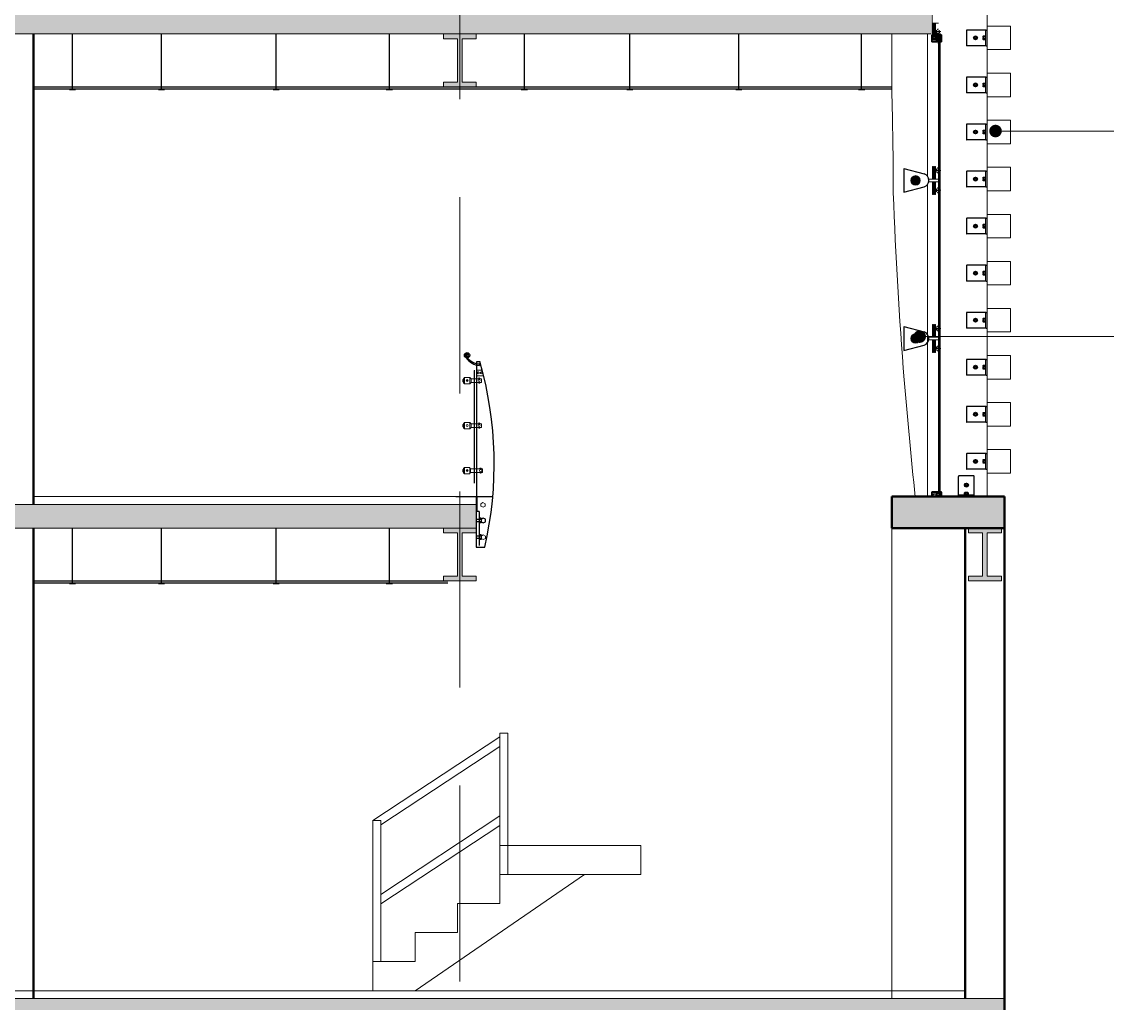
# Model space of a CAD drawing. Header units: millimetres. Extents: x 1135 to 1350, y 205 to 283.
# Drawn here: x 1208.2 to 1215.12, y 247.67 to 253.93 of the extents above; entities that cross this region are included whole.
import ezdxf

# ---------------------------------------------------------------- set-up
doc = ezdxf.new("R2010")
doc.units = ezdxf.units.MM
doc.header["$LTSCALE"] = 10
doc.linetypes.add('DASHED2', pattern=[0.375, 0.25, -0.125])
doc.layers.get('0').update_dxf_attribs({"color": 90})
for name, color, linetype in [('1', 130, 'Continuous'), ('ACCESORIO', 90, 'Continuous'), ('CIEL', 8, 'Continuous'), ('DATA', 9, 'Continuous'), ('ESCALERA', 90, 'Continuous'), ('FONDO', 8, 'Continuous'), ('TEX1', 90, 'Continuous'), ('VIDRO', 140, 'Continuous')]:
    doc.layers.add(name, color=color, linetype=linetype)
for name, color, linetype, lineweight in [('A-perf', 180, 'Continuous', 9), ('cinza 03', 252, 'Continuous', 13), ('COTA', 90, 'Continuous', 9), ('HACHT', 90, 'Continuous', 9), ('linha estutura', 252, 'Continuous', 13), ('PAREDES 2', 50, 'Continuous', 50), ('pn 02', 16, 'Continuous', 20), ('PN-01', 90, 'Continuous', 13), ('TEXTOS', 90, 'Continuous', 9)]:
    doc.layers.add(name, color=color, linetype=linetype, lineweight=lineweight)

# ---------------------------------------------------------------- blocks, each defined once
blk = doc.blocks.new('A$C43351A97')
at = {"layer": 'DATA'}
for p, q in [((0, 0.99), (0, 3.49)), ((0, 3.49), (0.53, 3.49)), ((3.53, 0.99), (0, 0.99)), ((0.07, 3.4), (0.06, 3.37)), ((0.06, 3.37), (0.06, 3.05)), ((0.06, 3.05), (0.07, 3.02)), ((0.09, 3.42), (0.07, 3.4)), ((0.07, 3.31), (0.07, 3.13)), ((0.07, 3.02), (0.09, 3)), ((0.11, 2.92), (0.08, 2.9)), ((0.08, 2.9), (0.08, 2.87)), ((0.08, 2.87), (0.08, 1.13)), ((0.08, 1.13), (0.08, 1.1)), ((0.08, 1.1), (0.11, 1.08)), ((0.13, 3.43), (0.09, 3.42)), ((0.09, 3), (0.13, 2.99)), ((0.14, 2.93), (0.11, 2.92)), ((0.11, 1.08), (0.14, 1.07)), ((0.48, 3.43), (0.13, 3.43)), ((0.46, 3.42), (0.13, 3.36)), ((0.13, 3.08), (0.46, 3.02)), ((0.13, 2.99), (0.48, 2.99)), ((0.53, 2.93), (0.14, 2.93)), ((0.14, 1.07), (2.94, 1.07)), ((0.18, 3.27), (0.3, 3.34)), ((0.3, 3.09), (0.18, 3.16)), ((0.29, 3.32), (0.19, 3.26)), ((0.19, 3.18), (0.29, 3.11)), ((0.26, 2.75), (0.26, 2.19)), ((0.61, 2.75), (0.26, 2.75)), ((0.26, 2.19), (2.73, 2.19)), ((0.32, 3.27), (0.32, 3.3)), ((0.61, 3.27), (0.32, 3.27)), ((0.32, 3.17), (0.61, 3.17)), ((0.32, 3.13), (0.32, 3.17)), ((0.34, 3.32), (0.34, 3.28)), ((0.34, 3.28), (0.43, 3.28)), ((0.34, 3.15), (0.34, 3.11)), ((0.43, 3.15), (0.34, 3.15)), ((0.39, 2.38), (0.39, 2.56)), ((0.43, 3.28), (0.46, 3.42)), ((0.46, 3.02), (0.43, 3.15)), ((0.45, 2.63), (0.86, 2.63)), ((2.73, 2.31), (0.45, 2.31)), ((0.48, 3.41), (0.48, 3.43)), ((0.48, 3.39), (0.48, 3.41)), ((0.49, 3.38), (0.48, 3.39)), ((0.48, 3.03), (0.49, 3.04)), ((0.48, 3.02), (0.48, 3.03)), ((0.48, 2.99), (0.48, 3.02)), ((0.51, 3.38), (0.49, 3.38)), ((0.49, 3.04), (0.51, 3.04)), ((0.52, 3.38), (0.51, 3.38)), ((0.51, 3.04), (0.52, 3.04)), ((0.53, 3.39), (0.52, 3.38)), ((0.52, 3.04), (0.53, 3.03)), ((0.53, 3.49), (0.53, 3.41)), ((0.53, 3.41), (0.53, 3.39)), ((0.53, 3.03), (0.53, 3.02)), ((0.53, 3.02), (0.53, 2.93)), ((0.61, 3.5), (0.61, 3.27)), ((0.86, 3.5), (0.61, 3.5)), ((0.61, 3.17), (0.61, 2.75)), ((0.73, 3.38), (0.86, 3.38)), ((0.73, 2.75), (0.73, 3.38)), ((0.86, 2.75), (0.73, 2.75)), ((0.86, 3.38), (0.86, 3.5)), ((0.86, 2.63), (0.86, 2.75)), ((4.83, 4), (2.1, 3.5)), ((2.1, 4), (4.83, 3.5)), ((2.1, 4), (2.1, 3.5)), ((4.83, 4), (2.1, 4)), ((2.1, 3.5), (4.83, 3.5)), ((2.73, 2.41), (2.73, 2.31)), ((2.73, 2.19), (2.73, 2.09)), ((2.95, 2.47), (2.79, 2.47)), ((2.79, 2.03), (2.95, 2.03)), ((2.88, 2.32), (2.92, 2.31)), ((2.95, 2.39), (2.89, 2.39)), ((2.89, 2.18), (2.93, 2.19)), ((2.9, 2.39), (2.95, 2.41)), ((5.59, 2.31), (2.9, 2.31)), ((2.9, 2.19), (3.54, 2.19)), ((2.96, 2.12), (2.9, 2.12)), ((2.95, 2.09), (2.9, 2.11)), ((2.92, 2.31), (3.03, 2.31)), ((2.93, 2.19), (3.02, 2.19)), ((2.94, 1.07), (2.97, 1.08)), ((2.97, 1.08), (2.99, 1.1)), ((2.98, 3.5), (2.98, 2.42)), ((5.21, 3.5), (2.98, 3.5)), ((2.99, 1.97), (2.99, 2.08)), ((2.99, 1.1), (3, 1.13)), ((3, 1.43), (3.02, 1.49)), ((3, 1.13), (3, 1.43)), ((3.02, 1.49), (3.06, 1.54)), ((3.05, 2.16), (3.05, 1.97)), ((3.05, 1.97), (3.74, 1.97)), ((3.06, 3.42), (5.17, 3.42)), ((3.06, 2.35), (3.06, 3.42)), ((3.06, 1.54), (3.13, 1.56)), ((3.07, 1.46), (3.06, 1.43)), ((3.06, 1.43), (3.06, 1.12)), ((3.06, 1.12), (3.07, 1.09)), ((3.09, 1.48), (3.07, 1.46)), ((3.07, 1.09), (3.09, 1.06)), ((3.08, 1.38), (3.08, 1.19)), ((3.62, 1.87), (3.09, 1.87)), ((3.13, 1.49), (3.09, 1.48)), ((3.09, 1.06), (3.13, 1.05)), ((3.13, 1.56), (3.53, 1.56)), ((3.48, 1.49), (3.13, 1.49)), ((3.13, 1.05), (3.48, 1.05)), ((3.47, 1.48), (3.14, 1.43)), ((3.14, 1.14), (3.47, 1.09)), ((3.19, 1.34), (3.3, 1.41)), ((3.3, 1.15), (3.19, 1.23)), ((3.2, 1.32), (3.3, 1.39)), ((3.3, 1.18), (3.2, 1.24)), ((3.33, 1.37), (3.33, 1.33)), ((3.33, 1.33), (3.74, 1.33)), ((3.33, 1.23), (3.33, 1.2)), ((3.71, 1.23), (3.33, 1.23)), ((3.34, 1.39), (3.34, 1.35)), ((3.34, 1.35), (3.43, 1.35)), ((3.34, 1.22), (3.34, 1.18)), ((3.43, 1.22), (3.34, 1.22)), ((3.43, 1.35), (3.47, 1.48)), ((3.47, 1.09), (3.43, 1.22)), ((3.48, 1.47), (3.48, 1.49)), ((3.48, 1.46), (3.48, 1.47)), ((3.49, 1.45), (3.48, 1.46)), ((3.48, 1.09), (3.49, 1.1)), ((3.48, 1.08), (3.48, 1.09)), ((3.48, 1.05), (3.48, 1.08)), ((3.51, 1.44), (3.49, 1.45)), ((3.49, 1.1), (3.51, 1.1)), ((3.52, 1.45), (3.51, 1.44)), ((3.51, 1.1), (3.52, 1.1)), ((3.53, 1.46), (3.52, 1.45)), ((3.52, 1.1), (3.53, 1.09)), ((3.53, 1.56), (3.53, 1.47)), ((3.53, 1.47), (3.53, 1.46)), ((3.53, 1.09), (3.53, 1.08)), ((3.53, 1.08), (3.53, 0.99)), ((3.54, 2.19), (3.54, 2.09)), ((4.17, 0.88), (3.57, 0.96)), ((3.61, 2.03), (3.7, 2.03)), ((3.62, 1.51), (3.62, 1.87)), ((3.62, 1.09), (3.67, 1.09)), ((3.62, 1.03), (3.62, 1.09)), ((3.64, 2.18), (3.68, 2.19)), ((3.65, 2.19), (5.59, 2.19)), ((3.71, 2.12), (3.65, 2.12)), ((3.7, 2.09), (3.65, 2.11)), ((3.84, 1), (3.65, 1)), ((3.67, 1.09), (3.71, 1.23)), ((3.68, 2.19), (3.77, 2.19)), ((3.71, 1.87), (3.71, 1.51)), ((3.74, 1.87), (3.71, 1.87)), ((3.71, 1.51), (3.8, 1.51)), ((3.74, 1.97), (3.74, 2.08)), ((3.74, 1.33), (3.74, 1.39)), ((3.8, 2.16), (3.8, 1.94)), ((3.87, 1.33), (3.8, 1.09)), ((3.8, 1.09), (3.87, 1.09)), ((3.96, 1.49), (3.86, 1.32)), ((3.87, 1.45), (3.87, 1.33)), ((3.87, 1.09), (3.87, 1.03)), ((3.97, 1.27), (3.97, 1.05)), ((4.17, 1.34), (4.02, 1.5)), ((4.07, 1.05), (4.07, 1.27)), ((4.17, 0), (4.17, 1.5)), ((5.36, 1.5), (4.17, 1.5)), ((4.83, 3.5), (4.83, 4)), ((5.3, 3.19), (5.03, 2.71)), ((5.03, 2.71), (5.03, 2.35)), ((5.11, 2.69), (5.37, 3.14)), ((5.11, 2.35), (5.11, 2.69)), ((5.17, 3.42), (5.3, 3.19)), ((5.17, 0), (5.17, 1.5)), ((5.17, 0.86), (5.67, 0.94)), ((5.37, 3.24), (5.21, 3.5)), ((5.36, 3.5), (5.36, 3.28)), ((5.61, 3.5), (5.36, 3.5)), ((5.36, 3.1), (5.36, 2.93)), ((5.36, 1.57), (5.36, 1.4)), ((5.36, 1.23), (5.36, 1)), ((5.36, 1), (5.61, 1)), ((5.38, 3.25), (5.41, 3.25)), ((5.41, 3.13), (5.38, 3.13)), ((5.38, 1.38), (5.41, 1.38)), ((5.41, 1.25), (5.38, 1.25)), ((5.41, 3.29), (5.5, 3.29)), ((5.41, 3.25), (5.41, 3.29)), ((5.41, 3.09), (5.41, 3.13)), ((5.41, 3.1), (5.41, 3.09)), ((5.6, 3.09), (5.41, 3.09)), ((5.41, 1.41), (5.6, 1.41)), ((5.41, 1.38), (5.41, 1.41)), ((5.41, 1.21), (5.41, 1.25)), ((5.5, 1.21), (5.41, 1.21)), ((5.46, 3), (5.65, 3)), ((5.46, 2.93), (5.46, 3)), ((5.46, 1.5), (5.46, 1.57)), ((5.65, 1.5), (5.46, 1.5)), ((5.5, 3.29), (5.63, 3.16)), ((5.63, 1.34), (5.5, 1.21)), ((5.61, 3.32), (5.61, 3.5)), ((5.64, 3.29), (5.61, 3.32)), ((5.61, 1.18), (5.64, 1.21)), ((5.61, 1), (5.61, 1.18)), ((5.66, 3.31), (5.64, 3.29)), ((5.64, 1.21), (5.66, 1.19)), ((5.65, 3.5), (6.23, 3.5)), ((5.73, 3.45), (5.65, 3.47)), ((5.65, 3), (5.65, 3)), ((5.65, 3), (5.65, 2.38)), ((5.65, 2.13), (5.65, 1.5)), ((5.65, 1.03), (5.73, 1.05)), ((6.23, 1), (5.65, 1)), ((5.72, 3.31), (5.66, 3.31)), ((5.66, 1.19), (5.72, 1.19)), ((6.2, 0.94), (5.67, 0.94)), ((5.73, 3.29), (5.73, 3.45)), ((5.73, 1.05), (5.73, 1.21)), ((5.77, 1.44), (5.77, 3.06)), ((5.77, 3.06), (5.95, 3.06)), ((5.95, 1.44), (5.77, 1.44)), ((6.19, 3.45), (5.81, 3.43)), ((5.81, 3.43), (5.81, 3.29)), ((5.81, 1.21), (5.81, 1.07)), ((5.81, 1.07), (6.19, 1.05)), ((5.92, 3.23), (5.82, 3.28)), ((5.82, 1.22), (5.92, 1.27)), ((5.95, 3.06), (5.95, 3.17)), ((5.95, 1.33), (5.95, 1.44)), ((6.17, 2.25), (6.19, 2.83)), ((6.19, 1.68), (6.17, 2.25)), ((6.19, 2.83), (6.19, 3.45)), ((6.19, 1.05), (6.19, 1.68)), ((6.23, 3.5), (6.23, 1))]:
    blk.add_line(p, q, dxfattribs=at)
blk.add_circle((5.12, 3.76), 0.243, dxfattribs=at)
for centre, radius, start, end in [((0.13, 3.3), 0.0625, 90, 168.61954), ((0.13, 3.14), 0.0625, 191.38046, 270), ((0.24, 3.22), 0.0784, 135.87573, 224.12427), ((0.22, 3.22), 0.0469, 124.43657, 235.56343), ((0.3, 3.3), 0.025, 360, 124.43657), ((0.3, 3.13), 0.025, 235.56343, 360), ((0.31, 3.32), 0.0272, 0, 124.43657), ((0.31, 3.11), 0.0272, 235.56343, 360), ((0.45, 2.56), 0.0625, 90, 180), ((0.45, 2.38), 0.0625, 180, 270), ((2.79, 2.41), 0.0625, 90, 180), ((2.79, 2.09), 0.0625, 180, 270), ((2.9, 2.35), 0.041, 90, 270), ((2.89, 2.35), 0.0312, 90, 254.96712), ((2.9, 2.15), 0.041, 90, 270), ((2.9, 2.15), 0.031, 105.99545, 270.00455), ((2.95, 2.44), 0.03, 270, 90), ((2.95, 2.42), 0.0312, 270, 0), ((2.95, 2.06), 0.03, 270, 90), ((2.96, 2.08), 0.031, 359.99877, 90.00123), ((3.09, 1.97), 0.094, 179.9974, 270.00108), ((3.02, 2.16), 0.031, 360, 90), ((3.03, 2.35), 0.0312, 270, 0), ((3.05, 2.16), 0.00000125, 180, 0), ((3.14, 1.37), 0.0625, 90, 168.61954), ((3.14, 1.2), 0.0625, 191.38046, 270), ((3.24, 1.28), 0.0784, 135.87573, 224.12427), ((3.23, 1.28), 0.0469, 124.35561, 235.64439), ((3.32, 1.39), 0.0272, 360, 124.43657), ((3.31, 1.37), 0.025, 359.99613, 124.00387), ((3.31, 1.2), 0.025, 235.73155, 359.72194), ((3.32, 1.18), 0.0272, 235.56343, 360), ((3.61, 2.09), 0.0625, 180, 270), ((3.57, 1.08), 0.039, 0.1803, 180), ((3.57, 1), 0.039, 180, 262.07308), ((3.65, 2.15), 0.041, 90, 270), ((3.65, 2.15), 0.0309, 105.33705, 270.12763), ((3.74, 1.51), 0.125, 180, 270), ((3.65, 1.03), 0.03, 180, 224.98847), ((3.65, 1.03), 0.03, 224.98847, 270.01153), ((3.7, 2.06), 0.031, 270, 90), ((3.71, 2.08), 0.031, 360, 90), ((3.74, 1.94), 0.062, 270, 360), ((3.77, 2.16), 0.031, 0, 90), ((3.8, 1.45), 0.062, 360, 90), ((3.84, 1.03), 0.03, 270, 0.00477), ((3.99, 1.47), 0.037, 43.0014, 150), ((4.02, 1.25), 0.0537, 21.45883, 158.54117), ((4.02, 1.07), 0.0537, 201.45883, 338.54117), ((5.07, 2.35), 0.04, 180, 0), ((5.38, 3.28), 0.025, 180, 270), ((5.38, 3.1), 0.025, 90, 180), ((5.41, 2.93), 0.05, 180, 0), ((5.41, 1.57), 0.05, 0, 180), ((5.38, 1.4), 0.025, 180, 270), ((5.38, 1.23), 0.025, 90, 180), ((5.29, 3.19), 0.0938, 330, 30), ((5.87, 3.71), 0.337, 118.30351, 217.999), ((5.59, 2.38), 0.0625, 270, 0), ((5.59, 2.13), 0.0625, 0, 90), ((5.6, 3.13), 0.0414, 270, 45), ((5.6, 1.37), 0.0414, 315, 90), ((5.65, 3.49), 0.015, 90, 256.26192), ((5.65, 1.02), 0.015, 103.73808, 270), ((5.77, 3.3), 0.05, 166.11346, 339.89449), ((5.77, 1.2), 0.05, 20.10551, 193.88654), ((5.77, 3.29), 0.04, 180, 0), ((5.77, 1.21), 0.04, 0, 180), ((5.89, 3.17), 0.0625, 360, 60), ((5.89, 1.33), 0.0625, 300, 360)]:
    blk.add_arc(centre, radius, start, end, dxfattribs=at)
blk = doc.blocks.new('CAB-BUL')
for p, q in [((-6.4, 11), (6.2, 11)), ((-4.5, 1.5), (-3.7, 2)), ((-4, 2), (-4, 9)), ((4.5, 1.5), (3.7, 2)), ((4, 2), (4, 9))]:
    blk.add_line(p, q)
blk.add_lwpolyline([(-9, 1.5), (9, 1.5), (9, 0), (-9, 0)], close=True)
blk.add_lwpolyline([(8.5, 9, 0.888889), (4, 9, 0.50025), (-4, 9, 0.88987), (-8.5, 9), (-8.5, 2), (8.5, 2)], format="xyb", close=True)
blk = doc.blocks.new('sup2')
at = {"layer": 'ACCESORIO'}
for p, q in [((1214.1744, 251.2979), (1214.1744, 251.4203)), ((1214.2714, 251.4233), (1214.1774, 251.4233)), ((1214.2744, 251.2979), (1214.2744, 251.4203)), ((1214.2744, 251.3009), (1214.1744, 251.3009)), ((1214.1744, 251.2979), (1214.1744, 251.2907)), ((1214.2744, 251.2979), (1214.2744, 251.2907))]:
    blk.add_line(p, q, dxfattribs=at)
blk.add_lwpolyline([(1214.2371, 251.365), (1214.2334, 251.356), (1214.2244, 251.3523), (1214.2154, 251.356), (1214.2117, 251.365), (1214.2154, 251.374), (1214.2244, 251.3777), (1214.2334, 251.374)], close=True, dxfattribs=at)
for radius in [0.011, 0.00648]:
    blk.add_circle((1214.2244, 251.365), radius, dxfattribs=at)
for centre, radius, start, end in [((1214.1774, 251.4203), 0.003, 90, 180), ((1214.2714, 251.4203), 0.003, 0, 90), ((1214.2244, 251.365), 0.00548, 90, 0), ((1214.1774, 251.2979), 0.003, 90, 180), ((1214.2714, 251.2979), 0.003, 360, 90)]:
    blk.add_arc(centre, radius, start, end, dxfattribs=at)
at = {"layer": 'ACCESORIO', "xscale": -0.001440000000002328, "yscale": 0.001440000000002328, "zscale": 0.00144}
blk.add_blockref('CAB-BUL', (1214.2245, 251.3009), dxfattribs=at)

msp = doc.modelspace()

# ---------------------------------------------------------------- hatches: boundary and pattern name
at = {"layer": '1'}
h = msp.add_hatch(dxfattribs=at)
h.set_pattern_fill('LINE', color=256, scale=0.022502, angle=45, style=0)
h.set_pattern_definition([(135, (1404.7286333, 285.5692487), (0.001988936716, 0.001988936716), [])])
h.paths.add_polyline_path([(1213.8723, 252.9167, -0.528848), (1213.9106, 252.9427), (1213.9266, 252.9262, -1.19142)])
h = msp.add_hatch(dxfattribs=at)
h.set_pattern_fill('LINE', color=256, scale=0.022502, angle=45, style=0)
h.set_pattern_definition([(135, (1404.7286333, 284.5609154), (0.001988936716, 0.001988936716), [])])
h.paths.add_polyline_path([(1213.8723, 251.9083, -0.528848), (1213.9106, 251.9344), (1213.9266, 251.9179, -1.19142)])
at = {"layer": 'cinza 03'}
h = msp.add_hatch(dxfattribs=at)
h.set_pattern_fill('LINE', color=256, scale=0.014873, angle=90, style=0)
h.set_pattern_definition([(90, (4475.6181067, -1180.0279192), (-0.0018591344764, 1e-19), [])])
h.paths.add_polyline_path([(1211.0828, 251.6398), (1211.0895, 251.6398), (1211.0895, 251.7049), (1211.0828, 251.7049)])
h.paths.add_polyline_path([(1211.0828, 251.0661), (1211.0895, 251.0661), (1211.0895, 251.6398), (1211.0828, 251.6398)])
h.paths.add_polyline_path([(1211.0828, 250.9865), (1211.0895, 250.9865), (1211.0895, 251.0661), (1211.0828, 251.0661)])
h = msp.add_hatch(color=256, dxfattribs=at)
edge = h.paths.add_edge_path()
edge.add_arc((1211.0402, 251.6398), 0.00205, 0, 360)
at = {"layer": 'ESCALERA', "ltscale": 0.1}
h = msp.add_hatch(color=256, dxfattribs=at)
h.paths.add_polyline_path([(1211.0402, 251.8186, 0.429246), (1211.0222, 251.8014, 0.019142), (1211.0222, 251.8001), (1211.0402, 251.8001)])
h.paths.add_polyline_path([(1211.0402, 251.8186), (1211.0402, 251.8001), (1211.0565, 251.8001, 0.019142), (1211.0565, 251.8014, 0.399339)])
h.paths.add_polyline_path([(1211.0402, 251.8001), (1211.0222, 251.8001, 0.406762), (1211.0402, 251.7843)])
h.paths.add_polyline_path([(1211.0565, 251.8014, 0.060174), (1211.056, 251.8055), (1211.0402, 251.7979), (1211.0402, 251.7843, 0.399339)])
at = {"layer": 'HACHT'}
h = msp.add_hatch(color=256, dxfattribs=at)
h.paths.add_polyline_path([(1186.9934, 250.85), (1180.9934, 250.85), (1180.9934, 250.7), (1181.0984, 250.7), (1186.9934, 250.7)])
h.paths.add_polyline_path([(1180.9934, 250.85), (1178.2484, 250.85), (1178.2484, 250.7), (1180.9934, 250.7)])
h.paths.add_polyline_path([(1192.9934, 250.85), (1186.9934, 250.85), (1186.9934, 250.7), (1187.0984, 250.7), (1192.9934, 250.7)])
h.paths.add_polyline_path([(1198.9934, 250.85), (1192.9934, 250.85), (1192.9934, 250.7), (1193.0984, 250.7), (1198.9934, 250.7)])
h.paths.add_polyline_path([(1204.9934, 250.85), (1198.9934, 250.85), (1198.9934, 250.7), (1199.0984, 250.7), (1204.9934, 250.7)])
h.paths.add_polyline_path([(1210.9934, 250.85), (1204.9934, 250.85), (1204.9934, 250.7), (1205.0984, 250.7), (1210.9934, 250.7)])
h.paths.add_polyline_path([(1178.2484, 254), (1177.9984, 254), (1177.9984, 253.85), (1178.2484, 253.85)])
h.paths.add_polyline_path([(1180.9934, 254), (1178.357, 254, -0.048802), (1178.3366, 254), (1178.2484, 254), (1178.2484, 253.85), (1180.9934, 253.85)])
h.paths.add_polyline_path([(1186.9934, 254), (1186.7801, 254, -0.048802), (1186.7598, 254), (1180.9934, 254), (1180.9934, 253.85), (1181.0984, 253.85), (1186.9934, 253.85)])
h.paths.add_polyline_path([(1192.9934, 254), (1186.9934, 254), (1186.9934, 253.85), (1187.0984, 253.85), (1192.9934, 253.85)])
h.paths.add_polyline_path([(1198.9934, 254), (1192.9934, 254), (1192.9934, 253.85), (1193.0984, 253.85), (1198.9934, 253.85)])
h.paths.add_polyline_path([(1204.9934, 254), (1198.9934, 254), (1198.9934, 253.85), (1199.0984, 253.85), (1204.9934, 253.85)])
h.paths.add_polyline_path([(1210.9934, 254), (1204.9934, 254), (1204.9934, 253.85), (1205.0984, 253.85), (1210.9934, 253.85)])
h.paths.add_polyline_path([(1213.7484, 254), (1210.9934, 254), (1210.9934, 253.85), (1211.0984, 253.85), (1213.7484, 253.85)])
h.paths.add_polyline_path([(1213.9984, 254), (1213.7484, 254), (1213.7484, 253.85), (1213.9984, 253.85)])
h.paths.add_polyline_path([(1211.0984, 250.85), (1210.9934, 250.85), (1210.9934, 250.7), (1211.0984, 250.7)])
h = msp.add_hatch(color=256, dxfattribs=at)
h.paths.add_polyline_path([(1214.4676, 247.7), (1210.9934, 247.7), (1210.9934, 247.55), (1211.0984, 247.55), (1214.4676, 247.55)])
h.paths.add_polyline_path([(1210.9934, 247.7), (1204.9934, 247.7), (1204.9934, 247.55), (1205.0984, 247.55), (1210.9934, 247.55)])
h.paths.add_polyline_path([(1214.4676, 250.9), (1214.0644, 250.9, -0.263734), (1214.0611, 250.9), (1213.7484, 250.9), (1213.7484, 250.7), (1214.4676, 250.7)])
at = {"layer": 'pn 02'}
for points in [[(1211.0984, 253.5425), (1211.0984, 253.5125), (1210.8884, 253.5125), (1210.8884, 253.5425), (1210.9784, 253.5425), (1210.9784, 253.82), (1210.8884, 253.82), (1210.8884, 253.85), (1211.0984, 253.85), (1211.0984, 253.82), (1211.0084, 253.82), (1211.0084, 253.5425)], [(1211.0984, 250.3925), (1211.0984, 250.3625), (1210.8884, 250.3625), (1210.8884, 250.3925), (1210.9784, 250.3925), (1210.9784, 250.67), (1210.8884, 250.67), (1210.8884, 250.7), (1211.0984, 250.7), (1211.0984, 250.67), (1211.0084, 250.67), (1211.0084, 250.3925)], [(1214.4476, 250.3925), (1214.4476, 250.3625), (1214.2376, 250.3625), (1214.2376, 250.3925), (1214.3276, 250.3925), (1214.3276, 250.67), (1214.2376, 250.67), (1214.2376, 250.7), (1214.4476, 250.7), (1214.4476, 250.67), (1214.3576, 250.67), (1214.3576, 250.3925)]]:
    msp.add_hatch(color=256, dxfattribs=at).paths.add_polyline_path(points)

# ---------------------------------------------------------------- linework, layer by layer
for p, q in [((1213.8258, 252.9926), (1213.9546, 252.9588)), ((1213.8258, 252.9926), (1213.8258, 252.8407)), ((1213.8258, 252.8407), (1213.9546, 252.8745)), ((1213.8258, 251.9843), (1213.9546, 251.9505)), ((1213.8258, 251.9843), (1213.8258, 251.8324)), ((1213.8258, 251.8324), (1213.9546, 251.8662))]:
    msp.add_line(p, q)
for centre in [(1213.9414, 252.9167), (1213.9414, 251.9083)]:
    msp.add_arc(centre, 0.0442, 287.41068, 72.58932)
at = {"layer": 'A-perf'}
for p, q in [((1213.7484, 253.5), (1213.7484, 253.85)), ((1213.9757, 253.1364), (1213.9757, 253.85)), ((1213.9757, 252.9444), (1213.9757, 253.1364)), ((1213.9757, 251.6922), (1213.9757, 252.8889)), ((1213.9757, 250.9), (1213.9757, 251.6922))]:
    msp.add_line(p, q, dxfattribs=at)
at = {"layer": 'A-perf', "color": 8}
for centre, radius in [((1213.9003, 252.9167), 0.03), ((1213.9003, 252.9167), 0.028), ((1213.9003, 251.9083), 0.03), ((1213.9003, 251.9083), 0.028)]:
    msp.add_circle(centre, radius, dxfattribs=at)
at = {"layer": 'A-perf'}
for centre, radius, start, end in [((1189.2531, 252.795), 24.5054, 0.09666, 1.64853), ((1240.3699, 253.7926), 26.6286, 182.05804, 184.62682), ((1240.3699, 253.7926), 26.6286, 184.62682, 186.23631)]:
    msp.add_arc(centre, radius, start, end, dxfattribs=at)
at = {"layer": 'CIEL'}
for p, q in [((1208.2734, 253.5125), (1213.7484, 253.5125)), ((1208.2734, 253.5), (1213.7484, 253.5)), ((1208.5025, 253.4957), (1208.5423, 253.4957)), ((1209.0701, 253.4957), (1209.1098, 253.4957)), ((1209.802, 253.4957), (1209.8417, 253.4957)), ((1210.5242, 253.4957), (1210.5639, 253.4957)), ((1211.3848, 253.4957), (1211.4246, 253.4957)), ((1212.0579, 253.4957), (1212.0976, 253.4957)), ((1212.753, 253.4957), (1212.7927, 253.4957)), ((1213.5364, 253.4957), (1213.5761, 253.4957)), ((1208.2734, 250.3625), (1210.9176, 250.3625)), ((1208.2734, 250.35), (1210.9176, 250.35)), ((1208.5025, 250.3457), (1208.5423, 250.3457)), ((1209.0701, 250.3457), (1209.1098, 250.3457)), ((1209.802, 250.3457), (1209.8417, 250.3457)), ((1210.5242, 250.3457), (1210.5639, 250.3457))]:
    msp.add_line(p, q, dxfattribs=at)
at = {"layer": 'cinza 03'}
for p, q in [((1211.0171, 251.6522), (1211.0237, 251.6604)), ((1211.0237, 251.6604), (1211.0567, 251.6604)), ((1211.0237, 251.6604), (1211.0237, 251.6189)), ((1211.0567, 251.6604), (1211.0567, 251.6189)), ((1211.0567, 251.6604), (1211.066, 251.6512)), ((1211.0839, 251.7049), (1211.0895, 251.7049)), ((1211.1006, 251.7074), (1211.1362, 251.7074)), ((1211.1006, 251.6714), (1211.1452, 251.6714)), ((1211.0126, 251.6466), (1211.0171, 251.6466)), ((1211.0126, 251.6466), (1211.0126, 251.6325)), ((1211.0126, 251.6325), (1211.0171, 251.6325)), ((1211.0171, 251.6522), (1211.0171, 251.6254)), ((1211.0237, 251.6189), (1211.0171, 251.6254)), ((1211.0237, 251.6189), (1211.0567, 251.6189)), ((1211.066, 251.6286), (1211.0567, 251.6189)), ((1211.066, 251.6512), (1211.1305, 251.6512)), ((1211.066, 251.6286), (1211.066, 251.6512)), ((1211.1305, 251.6286), (1211.066, 251.6286)), ((1211.1305, 251.6512), (1211.1305, 251.6286)), ((1211.0126, 251.3598), (1211.0171, 251.3598)), ((1211.0126, 251.3598), (1211.0126, 251.3457)), ((1211.0126, 251.3457), (1211.0171, 251.3457)), ((1211.0171, 251.3654), (1211.0237, 251.3736)), ((1211.0171, 251.3654), (1211.0171, 251.3386)), ((1211.0237, 251.3321), (1211.0171, 251.3386)), ((1211.0237, 251.3736), (1211.0567, 251.3736)), ((1211.0237, 251.3736), (1211.0237, 251.3321)), ((1211.0237, 251.3321), (1211.0567, 251.3321)), ((1211.0567, 251.3736), (1211.0567, 251.3321)), ((1211.0567, 251.3736), (1211.066, 251.3644)), ((1211.066, 251.3418), (1211.0567, 251.3321)), ((1211.066, 251.3644), (1211.1305, 251.3644)), ((1211.066, 251.3418), (1211.066, 251.3644)), ((1211.1305, 251.3418), (1211.066, 251.3418)), ((1211.1305, 251.3644), (1211.1305, 251.3418)), ((1211.0126, 251.0732), (1211.0171, 251.0732)), ((1211.0126, 251.0732), (1211.0126, 251.0591)), ((1211.0126, 251.0591), (1211.0171, 251.0591)), ((1211.0171, 251.0787), (1211.0237, 251.087)), ((1211.0171, 251.0787), (1211.0171, 251.0519)), ((1211.0237, 251.0454), (1211.0171, 251.0519)), ((1211.0237, 251.087), (1211.0567, 251.087)), ((1211.0237, 251.087), (1211.0237, 251.0454)), ((1211.0237, 251.0454), (1211.0567, 251.0454)), ((1211.0567, 251.087), (1211.0567, 251.0454)), ((1211.0567, 251.087), (1211.062, 251.0774)), ((1211.0567, 251.0454), (1211.062, 251.0547)), ((1211.1377, 251.0774), (1211.062, 251.0774)), ((1211.062, 251.0547), (1211.062, 251.0774)), ((1211.1377, 251.0547), (1211.062, 251.0547)), ((1211.1377, 251.0774), (1211.1377, 251.0547))]:
    msp.add_line(p, q, dxfattribs=at)
for points in [[(1211.1107, 251.6955), (1211.1053, 251.6924), (1211.1053, 251.6862), (1211.1107, 251.683), (1211.1161, 251.6862), (1211.1161, 251.6924)], [(1211.1304, 251.6955), (1211.125, 251.6924), (1211.125, 251.6862), (1211.1304, 251.683), (1211.1358, 251.6862), (1211.1358, 251.6924)]]:
    msp.add_lwpolyline(points, close=True, dxfattribs=at)
for centre, radius in [((1211.1107, 251.6893), 0.00624), ((1211.1304, 251.6893), 0.00624), ((1211.0402, 251.6398), 0.00624), ((1211.0402, 251.6398), 0.00205), ((1211.1172, 251.64), 0.00624), ((1211.0402, 251.3529), 0.00624), ((1211.1172, 251.3531), 0.00624), ((1211.0402, 251.0663), 0.00624), ((1211.0402, 251.0663), 0.00205), ((1211.1256, 251.0661), 0.00764)]:
    msp.add_circle(centre, radius, dxfattribs=at)
for centre, radius, start, end in [((1211.1176, 251.651), 0.00604, 1.59643, 178.40357), ((1211.1176, 251.6287), 0.00604, 180.75658, 359.24342), ((1211.1176, 251.3642), 0.00604, 1.59643, 178.40357), ((1211.1176, 251.3419), 0.00604, 180.75658, 359.24342), ((1211.1252, 251.0774), 0.00487, 359.77035, 180.22965), ((1211.126, 251.0557), 0.00487, 191.14955, 348.85045)]:
    msp.add_arc(centre, radius, start, end, dxfattribs=at)
at = {"layer": 'COTA'}
for p, q in [((1214.4104, 253.2312), (1219.0994, 253.2312)), ((1213.9266, 251.9205), (1218.6156, 251.9205))]:
    msp.add_line(p, q, dxfattribs=at)
at = {"layer": 'COTA', "const_width": 0.04}
for points in [[(1214.4104, 253.2512, -1), (1214.4104, 253.2112, -1)], [(1213.9266, 251.9405, -1), (1213.9266, 251.9005, -1)]]:
    msp.add_lwpolyline(points, format="xyb", close=True, dxfattribs=at)
at = {"layer": 'ESCALERA'}
for p, q in [((1211.1006, 250.9001), (1211.1006, 251.7614)), ((1211.1006, 251.7614), (1211.1216, 251.7614)), ((1211.1191, 251.7465), (1211.1191, 251.7371)), ((1210.967, 250.9001), (1211.1006, 250.9001)), ((1211.0984, 250.9), (1211.0984, 250.5772)), ((1211.1006, 250.9001), (1211.1006, 250.806)), ((1211.1006, 250.9001), (1211.2032, 250.9001)), ((1211.1172, 250.806), (1211.0984, 250.806)), ((1211.1172, 250.806), (1211.1172, 250.5895)), ((1211.1285, 250.763), (1211.1172, 250.763)), ((1211.1285, 250.763), (1211.1285, 250.7329)), ((1211.1285, 250.7554), (1211.0984, 250.7554)), ((1211.1285, 250.7402), (1211.0984, 250.7402)), ((1211.1285, 250.7329), (1211.1172, 250.7329)), ((1211.1285, 250.6488), (1211.0984, 250.6488)), ((1211.1285, 250.6336), (1211.0984, 250.6336)), ((1211.1285, 250.6564), (1211.1172, 250.6564)), ((1211.1285, 250.6263), (1211.1172, 250.6263)), ((1211.1285, 250.6564), (1211.1285, 250.6263)), ((1211.0984, 250.5772), (1211.1524, 250.5772))]:
    msp.add_line(p, q, dxfattribs=at)
msp.add_lwpolyline([(1211.13, 250.7402), (1211.1431, 250.7328), (1211.1562, 250.7404), (1211.1561, 250.7555), (1211.1429, 250.763), (1211.1299, 250.7554)], close=True, dxfattribs=at)
msp.add_circle((1211.0394, 251.8014), 0.0172, dxfattribs=at)
for centre, radius, start, end in [((1211.1218, 251.8411), 0.104, 213.02523, 268.53221), ((1211.1218, 251.8505), 0.104, 218.26007, 268.53221), ((1208.8251, 251.1092), 2.3873, 347.12509, 15.85382)]:
    msp.add_arc(centre, radius, start, end, dxfattribs=at)
at = {"layer": 'FONDO'}
for p, q in [((1208.5224, 253.4957), (1208.5224, 253.85)), ((1209.0899, 253.4957), (1209.0899, 253.85)), ((1209.8218, 253.4957), (1209.8218, 253.85)), ((1210.5441, 253.4957), (1210.5441, 253.85)), ((1211.4047, 253.4957), (1211.4047, 253.85)), ((1212.0777, 253.4957), (1212.0777, 253.85)), ((1212.7729, 253.4957), (1212.7729, 253.85)), ((1213.5563, 253.4957), (1213.5563, 253.85)), ((1208.5224, 250.3457), (1208.5224, 250.7)), ((1209.0899, 250.3457), (1209.0899, 250.7)), ((1209.8218, 250.3457), (1209.8218, 250.7)), ((1210.5441, 250.3457), (1210.5441, 250.7))]:
    msp.add_line(p, q, dxfattribs=at)
at = {"layer": 'HACHT'}
msp.add_line((1214.357, 257), (1214.357, 250.9), dxfattribs=at)
at = {"layer": 'linha estutura', "linetype": 'DASHED2', "ltscale": 0.5}
msp.add_line((1210.9934, 282.8086), (1210.9934, 205.1185), dxfattribs=at)
at = {"layer": 'linha estutura'}
for p, q in [((1211.0984, 250.9), (1211.0984, 250.65)), ((1213.9757, 250.9), (1213.8989, 250.9)), ((1214.4476, 250.7), (1214.2176, 250.7)), ((1214.4476, 250.7), (1214.2176, 250.7))]:
    msp.add_line(p, q, dxfattribs=at)
at = {"layer": 'PAREDES 2'}
for p, q in [((1208.2734, 253.85), (1208.2734, 250.85)), ((1214.4676, 250.9), (1213.7484, 250.9)), ((1213.7484, 250.7), (1213.7484, 250.9)), ((1214.4676, 244.4), (1214.4676, 250.9)), ((1208.2734, 250.7), (1208.2734, 247.7)), ((1214.4676, 250.7), (1213.7484, 250.7)), ((1214.2176, 247.7), (1214.2176, 250.7))]:
    msp.add_line(p, q, dxfattribs=at)
at = {"layer": 'pn 02'}
for p, q in [((1214.007, 253.8), (1214.007, 254.05)), ((1213.9984, 253.85), (1177.9984, 253.85)), ((1208.2734, 250.9), (1211.1006, 250.9)), ((1178.2484, 250.85), (1211.1006, 250.85)), ((1211.0984, 250.7), (1178.2484, 250.7)), ((1211.2484, 248.4912), (1211.2484, 249.3912)), ((1211.2484, 249.3912), (1211.2984, 249.3912)), ((1211.2984, 248.4912), (1211.2984, 249.3912)), ((1210.4384, 248.8353), (1211.2484, 249.3678)), ((1210.4884, 248.8083), (1211.2484, 249.308)), ((1210.4384, 248.8353), (1210.4884, 248.8353)), ((1210.4384, 247.9353), (1210.4384, 248.8353)), ((1210.4884, 248.3644), (1211.2484, 248.8641)), ((1210.4884, 247.9353), (1210.4884, 248.8353)), ((1210.4884, 248.3046), (1211.2484, 248.8043)), ((1211.2484, 248.6765), (1211.2484, 248.4912)), ((1211.2484, 248.6765), (1212.1484, 248.6765)), ((1210.7084, 247.75), (1211.7884, 248.4912)), ((1211.2484, 248.4912), (1211.2484, 248.3059)), ((1211.2484, 248.4912), (1212.1484, 248.4912)), ((1210.9784, 248.3059), (1210.9784, 248.1206)), ((1210.9784, 248.3059), (1211.2484, 248.3059)), ((1210.7084, 248.1206), (1210.7084, 247.9353)), ((1210.7084, 248.1206), (1210.9784, 248.1206)), ((1210.4384, 247.9353), (1210.4384, 247.75)), ((1210.4384, 247.9353), (1210.7084, 247.9353)), ((1178.2484, 247.75), (1214.2176, 247.75)), ((1178.2484, 247.7), (1214.4676, 247.7))]:
    msp.add_line(p, q, dxfattribs=at)
for points in [[(1214.357, 253.9), (1214.507, 253.9), (1214.507, 253.75), (1214.357, 253.75)], [(1214.357, 253.6), (1214.507, 253.6), (1214.507, 253.45), (1214.357, 253.45)], [(1214.357, 253.3), (1214.507, 253.3), (1214.507, 253.15), (1214.357, 253.15)], [(1214.357, 253), (1214.507, 253), (1214.507, 252.85), (1214.357, 252.85)], [(1214.357, 252.7), (1214.507, 252.7), (1214.507, 252.55), (1214.357, 252.55)], [(1214.357, 252.4), (1214.507, 252.4), (1214.507, 252.25), (1214.357, 252.25)], [(1214.357, 252.1), (1214.507, 252.1), (1214.507, 251.95), (1214.357, 251.95)], [(1214.357, 251.8), (1214.507, 251.8), (1214.507, 251.65), (1214.357, 251.65)], [(1214.357, 251.5), (1214.507, 251.5), (1214.507, 251.35), (1214.357, 251.35)], [(1214.357, 251.2), (1214.507, 251.2), (1214.507, 251.05), (1214.357, 251.05)]]:
    msp.add_lwpolyline(points, close=True, dxfattribs=at)
at = {"layer": 'pn 02', "linetype": 'Continuous'}
for points in [[(1211.0984, 253.5425), (1211.0984, 253.5125), (1210.8884, 253.5125), (1210.8884, 253.5425), (1210.9784, 253.5425), (1210.9784, 253.82), (1210.8884, 253.82), (1210.8884, 253.85), (1211.0984, 253.85), (1211.0984, 253.82), (1211.0084, 253.82), (1211.0084, 253.5425)], [(1211.0984, 250.3925), (1211.0984, 250.3625), (1210.8884, 250.3625), (1210.8884, 250.3925), (1210.9784, 250.3925), (1210.9784, 250.67), (1210.8884, 250.67), (1210.8884, 250.7), (1211.0984, 250.7), (1211.0984, 250.67), (1211.0084, 250.67), (1211.0084, 250.3925)], [(1214.4476, 250.3925), (1214.4476, 250.3625), (1214.2376, 250.3625), (1214.2376, 250.3925), (1214.3276, 250.3925), (1214.3276, 250.67), (1214.2376, 250.67), (1214.2376, 250.7), (1214.4476, 250.7), (1214.4476, 250.67), (1214.3576, 250.67), (1214.3576, 250.3925)]]:
    msp.add_lwpolyline(points, close=True, dxfattribs=at)
at = {"layer": 'PN-01'}
for p, q in [((1214.007, 253.9196), (1214.0457, 253.9196)), ((1214.0086, 253.8386), (1214.0086, 253.9196)), ((1214.0148, 253.8937), (1214.0086, 253.8937)), ((1214.0148, 253.8816), (1214.0148, 253.9196)), ((1214.0148, 253.8483), (1214.0148, 253.8816)), ((1214.0148, 253.8734), (1214.0211, 253.8774)), ((1214.0167, 253.8552), (1214.0167, 253.8746)), ((1214.018, 253.8544), (1214.018, 253.8754)), ((1214.0192, 253.8536), (1214.0192, 253.8762)), ((1214.0211, 253.8386), (1214.0211, 253.9196)), ((1214.0211, 253.8937), (1214.0273, 253.8937)), ((1214.0211, 253.88), (1214.0273, 253.88)), ((1214.0273, 253.8386), (1214.0273, 253.9196)), ((1214.0273, 253.8728), (1214.036, 253.8728)), ((1214.036, 253.8728), (1214.04, 253.8799)), ((1214.04, 253.8799), (1214.0457, 253.8799)), ((1214.0148, 253.8386), (1214.0086, 253.8386)), ((1214.0148, 253.8564), (1214.0211, 253.8524)), ((1214.0148, 253.8386), (1214.0148, 253.8483)), ((1214.0211, 253.8662), (1214.0557, 253.8662)), ((1214.0211, 253.8649), (1214.0607, 253.8649)), ((1214.0211, 253.8637), (1214.0549, 253.8637)), ((1214.0211, 253.8637), (1214.0557, 253.8637)), ((1214.0211, 253.8498), (1214.0273, 253.8498)), ((1214.0211, 253.8386), (1214.0273, 253.8386)), ((1214.0273, 253.8563), (1214.036, 253.8563)), ((1214.036, 253.8563), (1214.04, 253.8492)), ((1214.04, 253.8492), (1214.0457, 253.8492)), ((1214.0457, 253.869), (1214.0503, 253.869)), ((1214.0457, 253.8678), (1214.0506, 253.8678)), ((1214.0457, 253.8621), (1214.0506, 253.8621)), ((1214.0457, 253.8608), (1214.0503, 253.8608)), ((1214.0503, 253.869), (1214.0557, 253.8717)), ((1214.0503, 253.8608), (1214.0557, 253.8582)), ((1214.0506, 253.8678), (1214.0557, 253.8703)), ((1214.0506, 253.8621), (1214.0557, 253.8596)), ((1214.0086, 253.0061), (1214.0086, 252.9252)), ((1214.0148, 253.0061), (1214.0086, 253.0061)), ((1214.0148, 253.0061), (1214.0148, 252.9965)), ((1214.0148, 252.9965), (1214.0148, 252.9632)), ((1214.0148, 252.9883), (1214.0211, 252.9923)), ((1214.0167, 252.9895), (1214.0167, 252.9701)), ((1214.018, 252.9903), (1214.018, 252.9693)), ((1214.0192, 252.9911), (1214.0192, 252.9685)), ((1214.0211, 253.0061), (1214.0211, 252.9252)), ((1214.0211, 253.0061), (1214.0273, 253.0061)), ((1214.0211, 252.9949), (1214.0273, 252.9949)), ((1214.0211, 252.9811), (1214.0557, 252.9811)), ((1214.0211, 252.9811), (1214.0549, 252.9811)), ((1214.0211, 252.9798), (1214.0607, 252.9798)), ((1214.0211, 252.9786), (1214.0557, 252.9786)), ((1214.0273, 253.0061), (1214.0273, 252.9252)), ((1214.0273, 252.9884), (1214.036, 252.9884)), ((1214.036, 252.9884), (1214.04, 252.9955)), ((1214.04, 252.9955), (1214.0457, 252.9955)), ((1214.0457, 252.984), (1214.0503, 252.984)), ((1214.0457, 252.9827), (1214.0506, 252.9827)), ((1214.0457, 252.977), (1214.0506, 252.977)), ((1214.0457, 252.9757), (1214.0503, 252.9757)), ((1214.0503, 252.984), (1214.0557, 252.9866)), ((1214.0503, 252.9757), (1214.0557, 252.9731)), ((1214.0506, 252.9827), (1214.0557, 252.9852)), ((1214.0506, 252.977), (1214.0557, 252.9745)), ((1213.985, 252.9252), (1214.0457, 252.9252)), ((1213.985, 252.9081), (1214.0457, 252.9081)), ((1214.0148, 252.951), (1214.0086, 252.951)), ((1214.0086, 252.8272), (1214.0086, 252.9081)), ((1214.0148, 252.9713), (1214.0211, 252.9673)), ((1214.0148, 252.9632), (1214.0148, 252.9252)), ((1214.0148, 252.8701), (1214.0148, 252.9081)), ((1214.0211, 252.9647), (1214.0273, 252.9647)), ((1214.0211, 252.951), (1214.0273, 252.951)), ((1214.0211, 252.8272), (1214.0211, 252.9081)), ((1214.0273, 252.972), (1214.036, 252.972)), ((1214.0273, 252.8272), (1214.0273, 252.9081)), ((1214.036, 252.972), (1214.04, 252.9649)), ((1214.04, 252.9649), (1214.0457, 252.9649)), ((1214.0148, 252.8823), (1214.0086, 252.8823)), ((1214.0148, 252.8368), (1214.0148, 252.8701)), ((1214.0148, 252.862), (1214.0211, 252.866)), ((1214.0148, 252.845), (1214.0211, 252.841)), ((1214.0148, 252.8272), (1214.0148, 252.8368)), ((1214.0167, 252.8438), (1214.0167, 252.8632)), ((1214.018, 252.843), (1214.018, 252.864)), ((1214.0192, 252.8422), (1214.0192, 252.8648)), ((1214.0211, 252.8823), (1214.0273, 252.8823)), ((1214.0211, 252.8686), (1214.0273, 252.8686)), ((1214.0211, 252.8547), (1214.0557, 252.8547)), ((1214.0211, 252.8535), (1214.0607, 252.8535)), ((1214.0211, 252.8522), (1214.0557, 252.8522)), ((1214.0211, 252.8522), (1214.0549, 252.8522)), ((1214.0211, 252.8384), (1214.0273, 252.8384)), ((1214.0273, 252.8613), (1214.036, 252.8613)), ((1214.0273, 252.8449), (1214.036, 252.8449)), ((1214.036, 252.8613), (1214.04, 252.8684)), ((1214.036, 252.8449), (1214.04, 252.8378)), ((1214.04, 252.8684), (1214.0457, 252.8684)), ((1214.04, 252.8378), (1214.0457, 252.8378)), ((1214.0457, 252.8576), (1214.0503, 252.8576)), ((1214.0457, 252.8564), (1214.0506, 252.8564)), ((1214.0457, 252.8506), (1214.0506, 252.8506)), ((1214.0457, 252.8494), (1214.0503, 252.8494)), ((1214.0503, 252.8576), (1214.0557, 252.8603)), ((1214.0503, 252.8494), (1214.0557, 252.8467)), ((1214.0506, 252.8564), (1214.0557, 252.8589)), ((1214.0506, 252.8506), (1214.0557, 252.8481)), ((1214.0148, 252.8272), (1214.0086, 252.8272)), ((1214.0211, 252.8272), (1214.0273, 252.8272)), ((1214.0086, 251.9978), (1214.0086, 251.9169)), ((1214.0148, 251.9978), (1214.0086, 251.9978)), ((1214.0148, 251.9427), (1214.0086, 251.9427)), ((1214.0148, 251.9978), (1214.0148, 251.9882)), ((1214.0148, 251.9882), (1214.0148, 251.9549)), ((1214.0148, 251.98), (1214.0211, 251.984)), ((1214.0148, 251.963), (1214.0211, 251.959)), ((1214.0148, 251.9549), (1214.0148, 251.9169)), ((1214.0167, 251.9812), (1214.0167, 251.9618)), ((1214.018, 251.982), (1214.018, 251.961)), ((1214.0192, 251.9828), (1214.0192, 251.9602)), ((1214.0211, 251.9978), (1214.0211, 251.9169)), ((1214.0211, 251.9978), (1214.0273, 251.9978)), ((1214.0211, 251.9866), (1214.0273, 251.9866)), ((1214.0211, 251.9728), (1214.0549, 251.9728)), ((1214.0211, 251.9728), (1214.0557, 251.9728)), ((1214.0211, 251.9715), (1214.0607, 251.9715)), ((1214.0211, 251.9703), (1214.0557, 251.9703)), ((1214.0211, 251.9564), (1214.0273, 251.9564)), ((1214.0211, 251.9427), (1214.0273, 251.9427)), ((1214.0273, 251.9978), (1214.0273, 251.9169)), ((1214.0273, 251.9801), (1214.036, 251.9801)), ((1214.0273, 251.9637), (1214.036, 251.9637)), ((1214.036, 251.9801), (1214.04, 251.9872)), ((1214.036, 251.9637), (1214.04, 251.9566)), ((1214.04, 251.9872), (1214.0457, 251.9872)), ((1214.04, 251.9566), (1214.0457, 251.9566)), ((1214.0457, 251.9756), (1214.0503, 251.9756)), ((1214.0457, 251.9744), (1214.0506, 251.9744)), ((1214.0457, 251.9686), (1214.0506, 251.9686)), ((1214.0457, 251.9674), (1214.0503, 251.9674)), ((1214.0503, 251.9756), (1214.0557, 251.9783)), ((1214.0503, 251.9674), (1214.0557, 251.9647)), ((1214.0506, 251.9744), (1214.0557, 251.9769)), ((1214.0506, 251.9686), (1214.0557, 251.9661)), ((1213.985, 251.9169), (1214.0457, 251.9169)), ((1213.985, 251.8998), (1214.0457, 251.8998)), ((1214.0086, 251.8189), (1214.0086, 251.8998)), ((1214.0148, 251.874), (1214.0086, 251.874)), ((1214.0148, 251.8618), (1214.0148, 251.8998)), ((1214.0211, 251.8189), (1214.0211, 251.8998)), ((1214.0211, 251.874), (1214.0273, 251.874)), ((1214.0273, 251.8189), (1214.0273, 251.8998)), ((1214.0148, 251.8189), (1214.0086, 251.8189)), ((1214.0148, 251.8285), (1214.0148, 251.8618)), ((1214.0148, 251.8537), (1214.0211, 251.8577)), ((1214.0148, 251.8367), (1214.0211, 251.8327)), ((1214.0148, 251.8189), (1214.0148, 251.8285)), ((1214.0167, 251.8355), (1214.0167, 251.8549)), ((1214.018, 251.8347), (1214.018, 251.8557)), ((1214.0192, 251.8339), (1214.0192, 251.8565)), ((1214.0211, 251.8603), (1214.0273, 251.8603)), ((1214.0211, 251.8464), (1214.0557, 251.8464)), ((1214.0211, 251.8452), (1214.0607, 251.8452)), ((1214.0211, 251.8439), (1214.0549, 251.8439)), ((1214.0211, 251.8439), (1214.0557, 251.8439)), ((1214.0211, 251.8301), (1214.0273, 251.8301)), ((1214.0211, 251.8189), (1214.0273, 251.8189)), ((1214.0273, 251.853), (1214.036, 251.853)), ((1214.0273, 251.8366), (1214.036, 251.8366)), ((1214.036, 251.853), (1214.04, 251.8601)), ((1214.036, 251.8366), (1214.04, 251.8295)), ((1214.04, 251.8601), (1214.0457, 251.8601)), ((1214.04, 251.8295), (1214.0457, 251.8295)), ((1214.0457, 251.8493), (1214.0503, 251.8493)), ((1214.0457, 251.848), (1214.0506, 251.848)), ((1214.0457, 251.8423), (1214.0506, 251.8423)), ((1214.0457, 251.841), (1214.0503, 251.841)), ((1214.0503, 251.8493), (1214.0557, 251.8519)), ((1214.0503, 251.841), (1214.0557, 251.8384)), ((1214.0506, 251.848), (1214.0557, 251.8505)), ((1214.0506, 251.8423), (1214.0557, 251.8398)), ((1213.7484, 247.7), (1213.7484, 250.7)), ((1212.1484, 248.6765), (1212.1484, 248.4912))]:
    msp.add_line(p, q, dxfattribs=at)
at = {"layer": 'TEXTOS', "ltscale": 0.1}
for points in [[(1211.1279, 250.84), (1211.1411, 250.8326), (1211.1541, 250.8402), (1211.154, 250.8553), (1211.1409, 250.8628), (1211.1278, 250.8551)], [(1211.13, 250.6336), (1211.1431, 250.6262), (1211.1562, 250.6338), (1211.1561, 250.649), (1211.1429, 250.6564), (1211.1299, 250.6488)]]:
    msp.add_lwpolyline(points, close=True, dxfattribs=at)
at = {"layer": 'VIDRO'}
for p, q in [((1214.0457, 253.8188), (1214.0457, 250.925)), ((1214.0557, 253.8186), (1214.0557, 250.925)), ((1214.0557, 252.95), (1214.0457, 252.95))]:
    msp.add_line(p, q, dxfattribs=at)

# ---------------------------------------------------------------- block references
at = {"layer": 'HACHT', "rotation": 90}
for p in [(1465.6477, -960.3994), (1465.6477, -960.6994), (1465.6477, -960.9994), (1465.6477, -961.2994), (1465.6477, -961.5994), (1465.6477, -961.8994), (1465.6477, -962.1994), (1465.6477, -962.4994), (1465.6477, -962.7994), (1465.6477, -963.0994)]:
    msp.add_blockref('sup2', p, dxfattribs=at)
at = {"layer": 'HACHT'}
msp.add_blockref('sup2', (0, -0.3907), dxfattribs=at)
at = {"layer": 'TEX1', "xscale": 0.009999999999990905, "yscale": 0.009999999999990905, "zscale": 0.01}
for p in [(1214.0041, 253.81), (1214.0041, 253.7901)]:
    msp.add_blockref('A$C43351A97', p, dxfattribs=at)
at = {"layer": 'TEX1', "xscale": -0.009999999999990905, "yscale": 0.009999999999990905, "zscale": 0.01, "rotation": 180}
msp.add_blockref('A$C43351A97', (1214.0041, 250.94), dxfattribs=at)
msp.add_blockref('A$C43351A97', (1214.0041, 250.94), dxfattribs=at)

doc.saveas('drawing.dxf')
